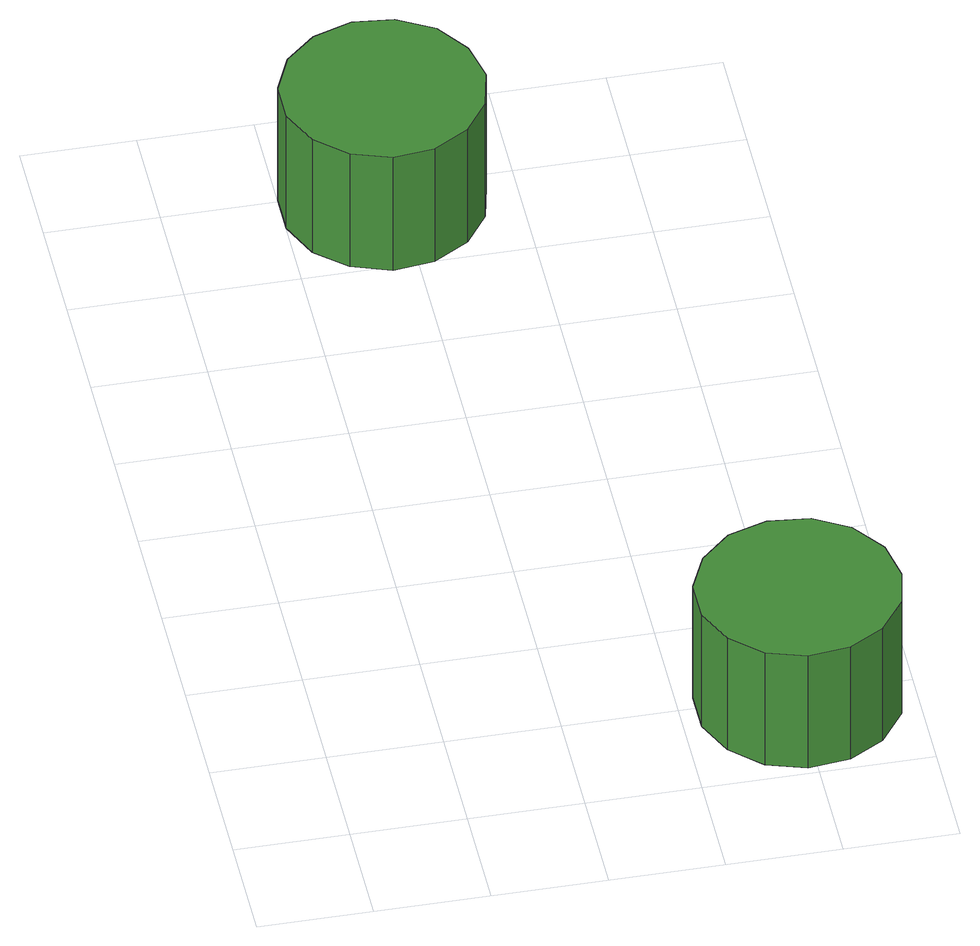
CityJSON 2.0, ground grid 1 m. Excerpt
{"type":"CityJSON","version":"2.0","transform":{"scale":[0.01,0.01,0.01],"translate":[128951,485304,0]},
"CityObjects":{
"tree1":{"type":"SolitaryVegetationObject","attributes":{"function":"something"},"geometry":[{"type":"MultiSurface","lod":"1","boundaries":[[[0,1,2,3,4,5,6,7,8,9,10,11,12,13,14]],[[15,16,17,18,19,20,21,22,23,24,25,26,27,28,29]],[[0,29,28,1]],[[1,28,27,2]],[[2,27,26,3]],[[3,26,25,4]],[[4,25,24,5]],[[5,24,23,6]],[[6,23,22,7]],[[7,22,21,8]],[[8,21,20,9]],[[9,20,19,10]],[[10,19,18,11]],[[11,18,17,12]],[[12,17,16,13]],[[13,16,15,14]],[[14,15,29,0]]]}]},
"tree2":{"type":"SolitaryVegetationObject","attributes":{"function":"something"},"geometry":[{"type":"MultiSurface","lod":"1","boundaries":[[[30,31,32,33,34,35,36,37,38,39,40,41,42,43,44]],[[45,46,47,48,49,50,51,52,53,54,55,56,57,58,59]],[[30,59,58,31]],[[31,58,57,32]],[[32,57,56,33]],[[33,56,55,34]],[[34,55,54,35]],[[35,54,53,36]],[[36,53,52,37]],[[37,52,51,38]],[[38,51,50,39]],[[39,50,49,40]],[[40,49,48,41]],[[41,48,47,42]],[[42,47,46,43]],[[43,46,45,44]],[[44,45,59,30]]]}]}
},
"vertices":[
[268,752,197],[260,788,197],[239,818,197],[207,836,197],[171,840,197],[136,828,197],[109,804,197],[94,770,197],[94,734,197],[109,700,197],[136,676,197],[171,664,197],[207,668,197],[239,687,197],[260,716,197],[260,716,72],[239,687,72],[207,668,72],[171,664,72],[136,676,72],[109,700,72],[94,734,72],[94,770,72],[109,804,72],[136,828,72],[171,840,72],[207,836,72],[239,818,72],[260,788,72],[268,752,72],
[489,94,168],[482,130,168],[460,160,168],[429,178,168],[392,182,168],[357,171,168],[330,146,168],[315,113,168],[315,76,168],[330,43,168],[357,18,168],[392,7,168],[429,11,168],[460,29,168],[482,59,168],[482,59,44],[460,29,44],[429,11,44],[392,7,44],[357,18,44],[330,43,44],[315,76,44],[315,113,44],[330,146,44],[357,171,44],[392,182,44],[429,178,44],[460,160,44],[482,130,44],[489,94,44]
]}
